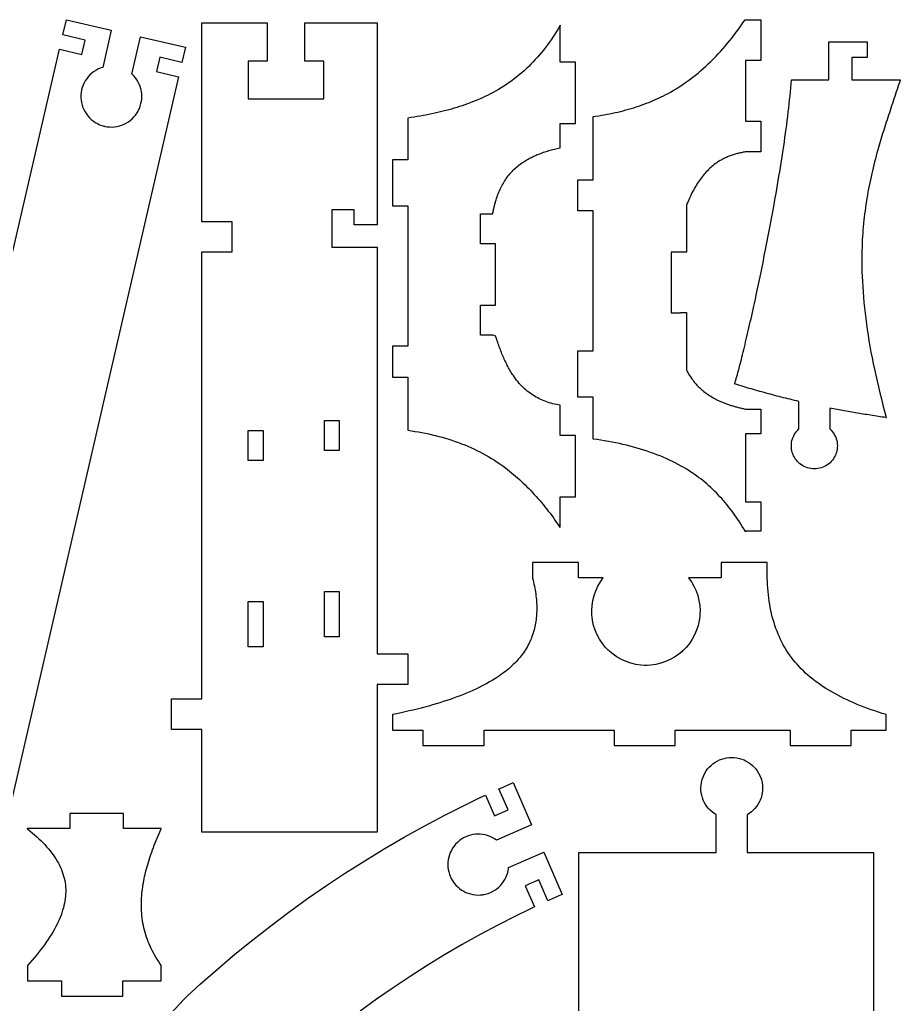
# Model space of a CAD drawing. Extents: x 0 to 176, y 0 to 248.
# Drawn here: x 60.4 to 176.2, y 118.1 to 247.7 of the extents above; entities that cross this region are included whole.
import ezdxf

# ---------------------------------------------------------------- set-up
doc = ezdxf.new("R2010")
doc.units = 0
doc.layers.get('0').update_dxf_attribs({"linetype": 'CONTINUOUS'})

msp = doc.modelspace()

# ---------------------------------------------------------------- linework, layer by layer
at = {"color": 0}
for points in [[(25.21, 68.5508), (65.6858, 243.782), (68.6089, 243.107), (69.0478, 245.007), (66.1247, 245.682), (66.5861, 247.679), (72.481, 246.318), (71.3467, 241.408), (71.2657, 241.383), (71.0265, 241.299), (70.7206, 241.164), (70.4299, 241.006), (70.1556, 240.826), (69.8982, 240.625), (69.6592, 240.406), (69.4393, 240.168), (69.2394, 239.914), (69.0608, 239.644), (68.9042, 239.361), (68.7706, 239.065), (68.661, 238.758), (68.5764, 238.44), (68.5178, 238.115), (68.4861, 237.782), (68.4797, 237.529), (68.4824, 237.444), (68.4849, 237.36), (68.5069, 237.107), (68.559, 236.776), (68.6375, 236.456), (68.7415, 236.144), (68.8697, 235.844), (69.0212, 235.557), (69.195, 235.283), (69.3899, 235.025), (69.605, 234.785), (69.839, 234.561), (70.0912, 234.356), (70.3603, 234.172), (70.6451, 234.008), (70.945, 233.869), (71.2586, 233.754), (71.5025, 233.683), (71.585, 233.664), (71.6674, 233.644), (71.9176, 233.601), (72.2501, 233.568), (72.5808, 233.563), (72.9082, 233.583), (73.2308, 233.631), (73.5471, 233.704), (73.8557, 233.803), (74.1549, 233.925), (74.4432, 234.071), (74.7192, 234.24), (74.9812, 234.432), (75.2281, 234.646), (75.4579, 234.879), (75.6694, 235.133), (75.861, 235.408), (75.9918, 235.625), (76.0311, 235.7), (76.0706, 235.775), (76.1761, 236.006), (76.2936, 236.319), (76.3836, 236.638), (76.4467, 236.96), (76.4829, 237.283), (76.4926, 237.608), (76.4763, 237.932), (76.4338, 238.251), (76.3657, 238.568), (76.2724, 238.878), (76.1539, 239.181), (76.0106, 239.474), (75.8428, 239.756), (75.6508, 240.025), (75.4349, 240.279), (75.2576, 240.461), (75.1954, 240.519), (76.3296, 245.429), (82.2244, 244.068), (81.7631, 242.069), (81.7631, 242.069), (78.84, 242.746), (78.4011, 240.846), (81.3242, 240.169), (40.8483, 64.9386)], [(133.973, 87.9808), (133.973, 138.096), (152.044, 138.096), (152.044, 143.057), (151.969, 143.099), (151.756, 143.239), (151.486, 143.443), (151.237, 143.667), (151.01, 143.907), (150.804, 144.164), (150.621, 144.435), (150.46, 144.719), (150.322, 145.017), (150.21, 145.322), (150.122, 145.638), (150.058, 145.96), (150.022, 146.286), (150.013, 146.618), (150.031, 146.951), (150.076, 147.286), (150.129, 147.536), (150.15, 147.619), (150.172, 147.701), (150.253, 147.946), (150.381, 148.258), (150.531, 148.556), (150.704, 148.837), (150.9, 149.103), (151.115, 149.35), (151.349, 149.579), (151.599, 149.789), (151.865, 149.976), (152.147, 150.143), (152.442, 150.288), (152.749, 150.407), (153.067, 150.501), (153.393, 150.571), (153.728, 150.612), (153.983, 150.628), (154.069, 150.628), (154.154, 150.628), (154.411, 150.612), (154.746, 150.571), (155.072, 150.501), (155.389, 150.407), (155.696, 150.288), (155.99, 150.143), (156.272, 149.976), (156.539, 149.789), (156.79, 149.579), (157.024, 149.35), (157.237, 149.103), (157.433, 148.837), (157.607, 148.556), (157.758, 148.258), (157.885, 147.946), (157.965, 147.701), (157.987, 147.619), (158.01, 147.536), (158.061, 147.286), (158.107, 146.951), (158.125, 146.618), (158.115, 146.286), (158.079, 145.96), (158.017, 145.638), (157.928, 145.322), (157.815, 145.017), (157.678, 144.719), (157.518, 144.435), (157.333, 144.164), (157.128, 143.907), (156.9, 143.667), (156.651, 143.443), (156.383, 143.239), (156.168, 143.099), (156.094, 143.057), (156.094, 138.096), (172.7, 138.096), (172.7, 87.9808)], [(71.1133, 106.977), (81.9608, 118.732), (82.511, 119.248), (84.1818, 120.773), (86.441, 122.768), (88.7378, 124.718), (91.0712, 126.621), (93.4407, 128.477), (95.8456, 130.285), (98.285, 132.046), (100.758, 133.758), (103.265, 135.422), (105.804, 137.035), (108.374, 138.599), (110.976, 140.112), (113.608, 141.575), (116.269, 142.987), (118.96, 144.346), (120.995, 145.333), (121.678, 145.654), (122.866, 142.949), (124.652, 143.733), (123.449, 146.469), (123.605, 146.54), (125.165, 147.236), (125.322, 147.304), (127.755, 141.765), (123.141, 139.737), (123.073, 139.789), (122.861, 139.929), (122.571, 140.094), (122.27, 140.232), (121.962, 140.344), (121.648, 140.432), (121.329, 140.492), (121.007, 140.526), (120.683, 140.533), (120.361, 140.515), (120.04, 140.472), (119.723, 140.403), (119.411, 140.307), (119.106, 140.185), (118.81, 140.038), (118.525, 139.864), (118.317, 139.717), (118.251, 139.664), (118.185, 139.611), (117.995, 139.443), (117.762, 139.203), (117.551, 138.949), (117.364, 138.679), (117.2, 138.397), (117.061, 138.104), (116.945, 137.801), (116.855, 137.491), (116.79, 137.174), (116.751, 136.852), (116.738, 136.528), (116.751, 136.202), (116.791, 135.877), (116.858, 135.553), (116.953, 135.232), (117.042, 134.994), (117.076, 134.917), (117.11, 134.84), (117.225, 134.613), (117.397, 134.326), (117.59, 134.058), (117.803, 133.808), (118.033, 133.578), (118.282, 133.368), (118.545, 133.18), (118.822, 133.013), (119.112, 132.87), (119.413, 132.75), (119.723, 132.654), (120.041, 132.584), (120.366, 132.54), (120.697, 132.522), (121.031, 132.532), (121.283, 132.558), (121.367, 132.571), (121.45, 132.584), (121.699, 132.637), (122.02, 132.73), (122.329, 132.848), (122.624, 132.99), (122.906, 133.155), (123.172, 133.341), (123.421, 133.548), (123.653, 133.774), (123.866, 134.017), (124.058, 134.277), (124.23, 134.553), (124.379, 134.843), (124.505, 135.146), (124.606, 135.461), (124.681, 135.787), (124.721, 136.038), (124.729, 136.122), (129.343, 138.148), (129.343, 138.148), (131.777, 132.609), (131.62, 132.541), (130.06, 131.845), (129.904, 131.774), (128.693, 134.531), (126.908, 133.747), (128.135, 130.954), (127.528, 130.667), (125.721, 129.784), (123.331, 128.569), (120.967, 127.308), (118.629, 126.001), (116.319, 124.649), (114.035, 123.253), (111.78, 121.813), (109.553, 120.33), (107.356, 118.803), (105.189, 117.233)]]:
    msp.add_lwpolyline(points, dxfattribs=at)
for points in [[(135.849, 234.94), (136.218, 234.993), (136.585, 235.049), (136.951, 235.107), (137.314, 235.169), (137.675, 235.235), (138.034, 235.304), (138.391, 235.378), (138.747, 235.454), (139.1, 235.535), (139.451, 235.619), (139.8, 235.708), (140.147, 235.8), (140.492, 235.896), (140.835, 235.996), (141.175, 236.099), (141.513, 236.207), (141.849, 236.318), (142.183, 236.433), (142.515, 236.554), (142.844, 236.678), (143.171, 236.806), (143.496, 236.939), (143.818, 237.075), (144.138, 237.215), (144.456, 237.361), (144.771, 237.511), (145.083, 237.665), (145.394, 237.824), (145.701, 237.986), (146.007, 238.154), (146.389, 238.372), (146.767, 238.597), (147.14, 238.831), (147.51, 239.071), (147.875, 239.319), (148.236, 239.574), (148.594, 239.836), (148.947, 240.106), (149.297, 240.382), (149.644, 240.665), (149.986, 240.956), (150.325, 241.251), (150.66, 241.556), (150.99, 241.865), (151.318, 242.182), (151.643, 242.506), (151.964, 242.835), (152.281, 243.171), (152.594, 243.514), (152.906, 243.862), (153.212, 244.217), (153.515, 244.576), (153.817, 244.943), (154.114, 245.315), (154.408, 245.694), (154.699, 246.078), (154.986, 246.468), (155.271, 246.862), (155.553, 247.264), (155.832, 247.669), (155.832, 247.669), (155.833, 247.671), (155.833, 247.671), (155.833, 247.671), (155.833, 247.671), (155.833, 247.672), (155.833, 247.672), (155.835, 247.672), (155.835, 247.672), (155.835, 247.674), (155.835, 247.674), (155.835, 247.674), (155.835, 247.675), (155.836, 247.675), (155.836, 247.675), (155.836, 247.675), (155.836, 247.676), (155.836, 247.676), (155.837, 247.676), (155.837, 247.676), (155.837, 247.678), (155.837, 247.678), (155.837, 247.678), (155.837, 247.678), (155.839, 247.679), (155.839, 247.679), (155.839, 247.679), (155.839, 247.679), (155.839, 247.681), (155.84, 247.681), (157.878, 247.681), (157.878, 242.301), (155.878, 242.301), (155.878, 234.331), (157.878, 234.331), (157.878, 230.301), (155.878, 230.301), (155.878, 230.285), (155.869, 230.283), (155.868, 230.283), (155.867, 230.283), (155.867, 230.283), (155.857, 230.282), (155.718, 230.26), (155.581, 230.236), (155.443, 230.211), (155.307, 230.183), (155.172, 230.156), (155.038, 230.125), (154.904, 230.093), (154.771, 230.058), (154.64, 230.024), (154.51, 229.986), (154.379, 229.947), (154.25, 229.907), (154.122, 229.864), (153.996, 229.819), (153.869, 229.774), (153.744, 229.726), (153.621, 229.676), (153.497, 229.625), (153.375, 229.571), (153.254, 229.517), (153.133, 229.458), (153.015, 229.4), (152.897, 229.339), (152.779, 229.276), (152.664, 229.211), (152.549, 229.144), (152.433, 229.076), (152.321, 229.006), (152.208, 228.933), (152.097, 228.86), (151.935, 228.746), (151.775, 228.626), (151.617, 228.504), (151.462, 228.375), (151.31, 228.243), (151.16, 228.106), (151.011, 227.964), (150.865, 227.817), (150.722, 227.665), (150.582, 227.51), (150.443, 227.35), (150.307, 227.186), (150.174, 227.018), (150.042, 226.844), (149.913, 226.667), (149.785, 226.486), (149.66, 226.3), (149.538, 226.11), (149.417, 225.917), (149.297, 225.718), (149.182, 225.517), (149.067, 225.31), (148.954, 225.1), (148.844, 224.886), (148.736, 224.668), (148.631, 224.447), (148.526, 224.222), (148.424, 223.993), (148.324, 223.76), (148.225, 223.524), (148.128, 223.283), (148.128, 217.103), (146.128, 217.103), (146.128, 209.132), (147.328, 209.132), (147.328, 209.153), (148.128, 209.147), (148.128, 201.587), (148.135, 201.574), (148.149, 201.546), (148.157, 201.531), (148.178, 201.489), (148.192, 201.461), (148.214, 201.419), (148.221, 201.407), (148.236, 201.379), (148.243, 201.365), (148.251, 201.351), (148.258, 201.337), (148.274, 201.31), (148.288, 201.283), (148.296, 201.269), (148.311, 201.242), (148.318, 201.228), (148.333, 201.201), (148.34, 201.188), (148.349, 201.174), (148.439, 201.018), (148.532, 200.865), (148.628, 200.715), (148.728, 200.568), (148.829, 200.422), (148.935, 200.279), (149.042, 200.139), (149.153, 200.001), (149.267, 199.867), (149.383, 199.733), (149.503, 199.604), (149.625, 199.476), (149.75, 199.351), (149.878, 199.229), (150.008, 199.108), (150.142, 198.992), (150.278, 198.876), (150.418, 198.764), (150.56, 198.653), (150.704, 198.546), (150.853, 198.44), (151.003, 198.337), (151.156, 198.237), (151.313, 198.139), (151.471, 198.043), (151.632, 197.95), (151.797, 197.86), (151.964, 197.771), (152.133, 197.685), (152.307, 197.601), (152.413, 197.553), (152.518, 197.504), (152.626, 197.456), (152.735, 197.408), (152.843, 197.362), (152.954, 197.317), (153.065, 197.272), (153.176, 197.229), (153.289, 197.186), (153.403, 197.143), (153.518, 197.101), (153.633, 197.061), (153.749, 197.021), (153.867, 196.982), (153.985, 196.943), (154.103, 196.906), (154.224, 196.868), (154.343, 196.832), (154.465, 196.797), (154.587, 196.763), (154.711, 196.728), (154.835, 196.694), (154.96, 196.663), (155.085, 196.631), (155.211, 196.599), (155.339, 196.568), (155.467, 196.539), (155.596, 196.51), (155.725, 196.482), (155.856, 196.454), (157.878, 196.454), (157.878, 193.192), (155.878, 193.192), (155.878, 184.242), (157.878, 184.242), (157.878, 180.404), (155.878, 180.404), (155.878, 180.315), (155.876, 180.318), (155.875, 180.321), (155.874, 180.324), (155.872, 180.326), (155.868, 180.332), (155.867, 180.335), (155.865, 180.337), (155.864, 180.34), (155.862, 180.343), (155.861, 180.346), (155.86, 180.349), (155.858, 180.351), (155.856, 180.353), (155.854, 180.356), (155.853, 180.358), (155.851, 180.361), (155.85, 180.364), (155.849, 180.367), (155.846, 180.372), (155.843, 180.375), (155.842, 180.378), (155.84, 180.381), (155.839, 180.383), (155.837, 180.386), (155.836, 180.389), (155.835, 180.392), (155.833, 180.394), (155.831, 180.396), (155.65, 180.706), (155.465, 181.011), (155.278, 181.314), (155.087, 181.612), (154.893, 181.908), (154.696, 182.201), (154.494, 182.489), (154.29, 182.775), (154.082, 183.056), (153.871, 183.333), (153.656, 183.607), (153.438, 183.878), (153.215, 184.144), (152.99, 184.407), (152.761, 184.667), (152.528, 184.922), (152.292, 185.172), (152.05, 185.421), (151.807, 185.664), (151.558, 185.903), (151.307, 186.139), (151.05, 186.369), (150.79, 186.597), (150.528, 186.819), (150.26, 187.039), (149.987, 187.254), (149.712, 187.464), (149.432, 187.671), (149.149, 187.872), (148.86, 188.069), (148.507, 188.301), (148.147, 188.528), (147.782, 188.747), (147.411, 188.96), (147.033, 189.167), (146.65, 189.367), (146.261, 189.561), (145.867, 189.75), (145.467, 189.933), (145.06, 190.11), (144.649, 190.281), (144.231, 190.446), (143.808, 190.606), (143.379, 190.758), (142.946, 190.907), (142.507, 191.05), (142.064, 191.188), (141.614, 191.319), (141.16, 191.447), (140.701, 191.568), (140.237, 191.685), (139.768, 191.796), (139.294, 191.903), (138.816, 192.004), (138.333, 192.101), (137.845, 192.193), (137.353, 192.281), (136.856, 192.362), (136.355, 192.442), (135.849, 192.514), (135.849, 192.515), (135.848, 192.515), (135.846, 192.515), (135.845, 192.515), (135.844, 192.515), (135.843, 192.515), (135.842, 192.515), (135.839, 192.515), (135.839, 192.517), (135.838, 192.517), (135.837, 192.517), (135.836, 192.517), (135.834, 192.517), (135.833, 192.517), (135.832, 192.517), (135.83, 192.517), (135.829, 192.517), (135.829, 192.518), (135.828, 192.518), (135.828, 198.032), (133.828, 198.032), (133.828, 204.103), (135.828, 204.103), (135.828, 222.543), (133.828, 222.543), (133.828, 226.612), (135.828, 226.612), (135.828, 234.938), (135.849, 234.94)], [(104.414, 222.683), (101.464, 222.683), (101.464, 217.733), (107.464, 217.733), (107.464, 164.264), (111.464, 164.264), (111.464, 160.214), (107.464, 160.214), (107.464, 140.81), (84.3944, 140.81), (84.3944, 154.283), (80.3944, 154.283), (80.3944, 158.333), (84.3944, 158.333), (84.3944, 217.126), (88.3944, 217.126), (88.3944, 221.076), (84.3944, 221.076), (84.3944, 247.275), (92.9671, 247.275), (92.9671, 242.225), (90.4671, 242.225), (90.4671, 237.275), (100.417, 237.275), (100.417, 242.225), (97.9169, 242.225), (97.9169, 247.275), (107.464, 247.275), (107.464, 220.683), (104.414, 220.683), (104.414, 222.683)], [(131.514, 180.865), (131.514, 184.922), (133.514, 184.922), (133.514, 192.972), (131.514, 192.972), (131.514, 196.968), (131.512, 196.968), (131.511, 196.969), (131.496, 196.971), (131.495, 196.971), (131.492, 196.972), (131.248, 197.011), (131.008, 197.057), (130.771, 197.107), (130.536, 197.163), (130.304, 197.224), (130.075, 197.29), (129.849, 197.362), (129.626, 197.44), (129.405, 197.522), (129.188, 197.611), (128.974, 197.706), (128.763, 197.806), (128.554, 197.911), (128.349, 198.024), (128.147, 198.14), (127.948, 198.264), (127.752, 198.393), (127.56, 198.528), (127.37, 198.669), (127.184, 198.817), (127.001, 198.971), (126.821, 199.131), (126.645, 199.297), (126.471, 199.469), (126.302, 199.647), (126.135, 199.833), (125.972, 200.025), (125.812, 200.222), (125.656, 200.428), (125.503, 200.639), (125.353, 200.856), (125.26, 200.997), (125.168, 201.14), (125.078, 201.286), (124.988, 201.433), (124.9, 201.583), (124.813, 201.736), (124.727, 201.89), (124.642, 202.047), (124.558, 202.207), (124.476, 202.368), (124.395, 202.532), (124.314, 202.697), (124.235, 202.865), (124.157, 203.035), (124.08, 203.207), (124.004, 203.381), (123.93, 203.557), (123.856, 203.735), (123.783, 203.915), (123.712, 204.097), (123.641, 204.282), (123.572, 204.468), (123.503, 204.656), (123.436, 204.846), (123.369, 205.038), (123.304, 205.232), (123.239, 205.426), (123.176, 205.625), (123.113, 205.824), (123.052, 206.025), (123.048, 206.038), (123.012, 206.049), (122.658, 206.161), (122.623, 206.172), (121.014, 206.172), (121.014, 210.122), (123.014, 210.122), (123.014, 218.172), (121.014, 218.172), (121.014, 222.122), (122.64, 222.122), (122.64, 222.122), (122.64, 222.125), (122.64, 222.125), (122.64, 222.126), (122.64, 222.126), (122.641, 222.128), (122.641, 222.129), (122.641, 222.129), (122.641, 222.131), (122.641, 222.132), (122.641, 222.132), (122.642, 222.133), (122.642, 222.135), (122.642, 222.136), (122.642, 222.138), (122.642, 222.138), (122.642, 222.139), (122.643, 222.139), (122.643, 222.14), (122.643, 222.14), (122.643, 222.142), (122.643, 222.142), (122.643, 222.143), (122.653, 222.199), (122.663, 222.254), (122.673, 222.31), (122.683, 222.365), (122.694, 222.421), (122.705, 222.475), (122.715, 222.531), (122.726, 222.585), (122.738, 222.64), (122.749, 222.694), (122.761, 222.749), (122.772, 222.803), (122.784, 222.857), (122.796, 222.911), (122.808, 222.964), (122.821, 223.018), (122.833, 223.071), (122.846, 223.125), (122.859, 223.178), (122.872, 223.231), (122.885, 223.283), (122.899, 223.336), (122.912, 223.389), (122.926, 223.44), (122.94, 223.493), (122.954, 223.544), (122.969, 223.597), (122.983, 223.649), (122.998, 223.7), (123.013, 223.751), (123.076, 223.964), (123.143, 224.172), (123.213, 224.379), (123.286, 224.582), (123.363, 224.782), (123.443, 224.981), (123.526, 225.175), (123.612, 225.367), (123.702, 225.556), (123.795, 225.742), (123.892, 225.924), (123.992, 226.103), (124.096, 226.281), (124.203, 226.454), (124.313, 226.624), (124.427, 226.792), (124.545, 226.956), (124.667, 227.117), (124.792, 227.274), (124.92, 227.429), (125.053, 227.581), (125.189, 227.728), (125.329, 227.872), (125.473, 228.014), (125.62, 228.153), (125.772, 228.287), (125.927, 228.418), (126.086, 228.546), (126.249, 228.671), (126.416, 228.792), (126.587, 228.91), (126.722, 228.999), (126.858, 229.085), (126.997, 229.171), (127.138, 229.254), (127.282, 229.336), (127.427, 229.415), (127.574, 229.493), (127.723, 229.569), (127.875, 229.643), (128.028, 229.717), (128.184, 229.787), (128.341, 229.857), (128.5, 229.924), (128.662, 229.989), (128.825, 230.054), (128.99, 230.117), (129.157, 230.176), (129.326, 230.236), (129.497, 230.293), (129.669, 230.349), (129.844, 230.404), (130.02, 230.457), (130.198, 230.507), (130.378, 230.557), (130.56, 230.606), (130.743, 230.651), (130.928, 230.696), (131.115, 230.74), (131.303, 230.782), (131.494, 230.822), (131.514, 230.826), (131.514, 234.035), (133.514, 234.035), (133.514, 242.085), (131.514, 242.085), (131.514, 246.94), (131.512, 246.938), (131.51, 246.935), (131.509, 246.932), (131.507, 246.929), (131.506, 246.926), (131.504, 246.924), (131.501, 246.919), (131.5, 246.917), (131.498, 246.914), (131.497, 246.911), (131.495, 246.908), (131.493, 246.906), (131.492, 246.903), (131.49, 246.9), (131.489, 246.897), (131.487, 246.894), (131.486, 246.892), (131.484, 246.889), (131.483, 246.886), (131.481, 246.883), (131.478, 246.878), (131.476, 246.876), (131.473, 246.871), (131.472, 246.868), (131.47, 246.865), (131.468, 246.862), (131.467, 246.86), (131.248, 246.487), (131.025, 246.121), (130.796, 245.758), (130.563, 245.4), (130.325, 245.049), (130.082, 244.701), (129.834, 244.36), (129.581, 244.024), (129.323, 243.692), (129.06, 243.367), (128.792, 243.046), (128.518, 242.732), (128.239, 242.422), (127.955, 242.118), (127.665, 241.821), (127.37, 241.528), (127.069, 241.242), (126.763, 240.961), (126.451, 240.686), (126.133, 240.417), (125.809, 240.154), (125.48, 239.897), (125.145, 239.647), (124.804, 239.401), (124.457, 239.164), (124.104, 238.932), (123.745, 238.706), (123.379, 238.486), (123.008, 238.274), (122.63, 238.067), (122.247, 237.867), (121.937, 237.713), (121.623, 237.561), (121.306, 237.414), (120.985, 237.269), (120.661, 237.131), (120.333, 236.994), (120.001, 236.861), (119.666, 236.732), (119.328, 236.607), (118.986, 236.486), (118.641, 236.367), (118.292, 236.253), (117.94, 236.142), (117.585, 236.033), (117.227, 235.929), (116.865, 235.828), (116.501, 235.729), (116.133, 235.635), (115.762, 235.543), (115.388, 235.456), (115.01, 235.369), (114.63, 235.287), (114.247, 235.21), (113.861, 235.133), (113.472, 235.061), (113.08, 234.99), (112.686, 234.924), (112.288, 234.86), (111.888, 234.799), (111.485, 234.742), (111.484, 234.74), (111.483, 234.74), (111.481, 234.74), (111.48, 234.74), (111.479, 234.74), (111.477, 234.74), (111.476, 234.74), (111.476, 234.74), (111.475, 234.74), (111.474, 234.739), (111.473, 234.739), (111.471, 234.739), (111.47, 234.739), (111.467, 234.739), (111.466, 234.739), (111.466, 234.739), (111.465, 234.737), (111.464, 234.737), (111.464, 234.737), (111.464, 229.224), (109.464, 229.224), (109.464, 223.174), (111.464, 223.174), (111.464, 204.711), (109.464, 204.711), (109.464, 200.661), (111.464, 200.661), (111.464, 193.665), (111.464, 193.664), (111.466, 193.664), (111.467, 193.664), (111.467, 193.664), (111.468, 193.664), (111.469, 193.664), (111.471, 193.664), (111.472, 193.664), (111.473, 193.664), (111.474, 193.664), (111.474, 193.663), (111.475, 193.663), (111.476, 193.663), (111.477, 193.663), (111.478, 193.663), (111.479, 193.663), (111.48, 193.663), (111.481, 193.663), (111.482, 193.663), (111.482, 193.663), (111.483, 193.663), (111.484, 193.663), (111.485, 193.661), (111.486, 193.661), (111.951, 193.596), (112.413, 193.524), (112.872, 193.447), (113.328, 193.364), (113.781, 193.275), (114.23, 193.181), (114.676, 193.079), (115.119, 192.974), (115.559, 192.861), (115.995, 192.742), (116.428, 192.617), (116.857, 192.486), (117.283, 192.349), (117.706, 192.204), (118.125, 192.054), (118.54, 191.897), (118.951, 191.733), (119.359, 191.564), (119.764, 191.386), (120.164, 191.203), (120.561, 191.013), (120.954, 190.814), (121.343, 190.61), (121.728, 190.397), (122.109, 190.179), (122.486, 189.953), (122.859, 189.718), (123.228, 189.478), (123.593, 189.229), (123.954, 188.972), (124.311, 188.71), (124.579, 188.504), (124.845, 188.296), (125.109, 188.082), (125.371, 187.865), (125.63, 187.644), (125.887, 187.419), (126.142, 187.19), (126.396, 186.958), (126.647, 186.722), (126.896, 186.482), (127.142, 186.237), (127.387, 185.99), (127.63, 185.739), (127.871, 185.483), (128.11, 185.225), (128.347, 184.962), (128.582, 184.696), (128.815, 184.426), (129.046, 184.154), (129.275, 183.878), (129.502, 183.599), (129.728, 183.315), (129.952, 183.029), (130.173, 182.739), (130.393, 182.446), (130.612, 182.15), (130.828, 181.85), (131.043, 181.547), (131.256, 181.242), (131.468, 180.933), (131.514, 180.865)], [(174.367, 195.333), (174.112, 195.369), (173.86, 195.407), (173.606, 195.444), (173.354, 195.482), (173.101, 195.521), (172.85, 195.56), (172.599, 195.597), (172.349, 195.638), (172.099, 195.676), (171.849, 195.717), (171.6, 195.757), (171.351, 195.797), (171.103, 195.839), (170.856, 195.881), (170.608, 195.922), (170.362, 195.964), (170.117, 196.006), (169.871, 196.049), (169.625, 196.092), (169.381, 196.136), (169.138, 196.179), (168.893, 196.224), (168.65, 196.268), (168.408, 196.314), (168.167, 196.358), (167.925, 196.404), (167.683, 196.45), (167.443, 196.497), (167.203, 196.543), (166.964, 196.59), (166.964, 193.856), (167.007, 193.817), (167.131, 193.693), (167.283, 193.519), (167.421, 193.337), (167.544, 193.146), (167.651, 192.947), (167.743, 192.742), (167.819, 192.531), (167.881, 192.314), (167.925, 192.094), (167.953, 191.871), (167.964, 191.646), (167.958, 191.419), (167.935, 191.193), (167.896, 190.968), (167.837, 190.744), (167.783, 190.578), (167.763, 190.524), (167.742, 190.469), (167.671, 190.31), (167.564, 190.106), (167.443, 189.911), (167.308, 189.728), (167.161, 189.556), (167.001, 189.396), (166.832, 189.249), (166.651, 189.115), (166.462, 188.996), (166.264, 188.889), (166.058, 188.799), (165.844, 188.722), (165.626, 188.663), (165.401, 188.619), (165.172, 188.593), (164.997, 188.583), (164.939, 188.583), (164.881, 188.583), (164.706, 188.593), (164.476, 188.619), (164.251, 188.663), (164.032, 188.722), (163.819, 188.799), (163.614, 188.889), (163.415, 188.996), (163.225, 189.115), (163.046, 189.249), (162.875, 189.396), (162.717, 189.556), (162.569, 189.728), (162.435, 189.911), (162.314, 190.106), (162.207, 190.31), (162.136, 190.469), (162.115, 190.524), (162.094, 190.578), (162.04, 190.744), (161.982, 190.968), (161.942, 191.193), (161.919, 191.419), (161.914, 191.646), (161.925, 191.871), (161.953, 192.094), (161.997, 192.314), (162.057, 192.531), (162.133, 192.742), (162.226, 192.947), (162.333, 193.146), (162.456, 193.337), (162.594, 193.519), (162.747, 193.693), (162.871, 193.817), (162.914, 193.856), (162.914, 197.46), (162.621, 197.529), (162.329, 197.597), (162.038, 197.667), (161.747, 197.737), (161.458, 197.808), (161.169, 197.879), (160.882, 197.951), (160.594, 198.024), (160.308, 198.096), (160.022, 198.169), (159.737, 198.244), (159.454, 198.318), (159.171, 198.394), (158.889, 198.469), (158.607, 198.546), (158.326, 198.624), (158.047, 198.701), (157.768, 198.779), (157.489, 198.857), (157.211, 198.938), (156.935, 199.017), (156.658, 199.097), (156.383, 199.178), (156.11, 199.26), (155.836, 199.342), (155.563, 199.425), (155.292, 199.507), (155.019, 199.592), (154.749, 199.676), (154.479, 199.761), (154.479, 199.761), (154.478, 199.761), (154.478, 199.761), (154.476, 199.761), (154.476, 199.763), (154.475, 199.763), (154.474, 199.763), (154.474, 199.763), (154.472, 199.763), (154.472, 199.763), (154.471, 199.764), (154.471, 199.764), (154.469, 199.764), (154.468, 199.764), (154.468, 199.764), (154.467, 199.765), (154.467, 199.765), (154.465, 199.765), (154.465, 199.765), (154.464, 199.765), (154.464, 199.765), (154.462, 199.767), (154.461, 199.767), (154.461, 199.767), (154.46, 199.767), (154.46, 199.767), (154.458, 199.767), (154.458, 199.768), (154.457, 199.768), (154.456, 199.768), (154.457, 199.769), (154.457, 199.769), (154.457, 199.771), (154.457, 199.771), (154.457, 199.772), (154.457, 199.772), (154.458, 199.774), (154.458, 199.775), (154.458, 199.775), (154.458, 199.776), (154.458, 199.776), (154.458, 199.778), (154.46, 199.778), (154.46, 199.779), (154.46, 199.779), (154.46, 199.782), (154.46, 199.782), (154.461, 199.783), (154.461, 199.783), (154.461, 199.785), (154.461, 199.785), (154.461, 199.786), (154.461, 199.788), (154.462, 199.788), (154.462, 199.789), (154.462, 199.789), (154.462, 199.79), (154.462, 199.79), (154.462, 199.792), (154.464, 199.793), (154.531, 200.021), (154.599, 200.256), (154.668, 200.496), (154.739, 200.744), (154.81, 201), (154.882, 201.263), (154.954, 201.531), (155.029, 201.807), (155.104, 202.089), (155.179, 202.379), (155.257, 202.675), (155.335, 202.978), (155.413, 203.288), (155.492, 203.603), (155.572, 203.926), (155.654, 204.256), (155.736, 204.592), (155.819, 204.935), (155.903, 205.285), (155.989, 205.642), (156.074, 206.004), (156.161, 206.374), (156.249, 206.75), (156.336, 207.132), (156.425, 207.522), (156.515, 207.918), (156.607, 208.319), (156.699, 208.729), (156.79, 209.144), (156.883, 209.567), (156.978, 209.994), (157.058, 210.362), (157.139, 210.735), (157.221, 211.112), (157.303, 211.493), (157.385, 211.879), (157.468, 212.269), (157.551, 212.664), (157.635, 213.061), (157.718, 213.464), (157.803, 213.869), (157.888, 214.279), (157.972, 214.693), (158.057, 215.11), (158.143, 215.531), (158.228, 215.954), (158.314, 216.381), (158.4, 216.811), (158.485, 217.244), (158.571, 217.681), (158.657, 218.119), (158.743, 218.561), (158.828, 219.007), (158.914, 219.454), (159, 219.904), (159.085, 220.356), (159.171, 220.811), (159.256, 221.268), (159.34, 221.726), (159.425, 222.188), (159.51, 222.651), (159.594, 223.115), (159.694, 223.678), (159.796, 224.242), (159.894, 224.808), (159.993, 225.375), (160.09, 225.943), (160.188, 226.511), (160.283, 227.081), (160.376, 227.651), (160.469, 228.221), (160.561, 228.79), (160.651, 229.36), (160.739, 229.928), (160.825, 230.496), (160.91, 231.061), (160.992, 231.626), (161.072, 232.189), (161.151, 232.75), (161.226, 233.31), (161.3, 233.867), (161.372, 234.419), (161.44, 234.971), (161.506, 235.518), (161.569, 236.063), (161.629, 236.603), (161.688, 237.139), (161.742, 237.672), (161.792, 238.2), (161.84, 238.722), (161.885, 239.24), (161.925, 239.754), (161.925, 239.756), (161.925, 239.757), (161.926, 239.758), (161.926, 239.758), (161.926, 239.76), (161.926, 239.761), (161.926, 239.764), (161.926, 239.764), (161.926, 239.767), (161.926, 239.768), (161.926, 239.768), (161.926, 239.769), (161.926, 239.772), (161.926, 239.772), (161.928, 239.775), (161.928, 239.776), (161.928, 239.776), (166.837, 239.776), (166.837, 244.776), (171.888, 244.776), (171.888, 242.726), (169.888, 242.726), (169.888, 239.776), (176.24, 239.776), (176.24, 239.775), (176.239, 239.775), (176.239, 239.774), (176.239, 239.772), (176.239, 239.771), (176.237, 239.769), (176.237, 239.769), (176.237, 239.768), (176.237, 239.767), (176.236, 239.765), (176.236, 239.764), (176.236, 239.763), (176.235, 239.761), (176.235, 239.76), (176.235, 239.76), (176.235, 239.758), (176.233, 239.757), (176.233, 239.754), (176.233, 239.754), (176.232, 239.753), (176.232, 239.751), (176.232, 239.75), (176.232, 239.75), (176.231, 239.749), (176.231, 239.747), (176.231, 239.746), (176.231, 239.744), (176.229, 239.744), (176.128, 239.432), (176.025, 239.121), (175.924, 238.81), (175.821, 238.5), (175.718, 238.192), (175.615, 237.882), (175.514, 237.575), (175.411, 237.267), (175.308, 236.96), (175.207, 236.654), (175.104, 236.347), (175.003, 236.042), (174.901, 235.736), (174.801, 235.432), (174.7, 235.126), (174.6, 234.822), (174.501, 234.517), (174.403, 234.213), (174.304, 233.908), (174.207, 233.604), (174.11, 233.299), (174.014, 232.994), (173.919, 232.689), (173.825, 232.385), (173.731, 232.079), (173.639, 231.774), (173.547, 231.467), (173.457, 231.161), (173.368, 230.854), (173.281, 230.546), (173.172, 230.16), (173.065, 229.772), (172.962, 229.385), (172.86, 228.994), (172.761, 228.604), (172.664, 228.211), (172.571, 227.818), (172.479, 227.424), (172.389, 227.026), (172.303, 226.629), (172.219, 226.229), (172.139, 225.828), (172.061, 225.425), (171.986, 225.021), (171.914, 224.614), (171.844, 224.206), (171.779, 223.796), (171.715, 223.383), (171.657, 222.969), (171.6, 222.553), (171.547, 222.135), (171.497, 221.714), (171.45, 221.292), (171.408, 220.867), (171.368, 220.439), (171.332, 220.01), (171.3, 219.578), (171.272, 219.143), (171.247, 218.706), (171.226, 218.265), (171.21, 217.824), (171.192, 217.183), (171.182, 216.538), (171.181, 215.888), (171.188, 215.231), (171.201, 214.568), (171.224, 213.901), (171.254, 213.228), (171.293, 212.549), (171.339, 211.864), (171.394, 211.174), (171.457, 210.478), (171.528, 209.776), (171.606, 209.069), (171.693, 208.356), (171.788, 207.638), (171.89, 206.914), (172.001, 206.183), (172.119, 205.449), (172.246, 204.707), (172.381, 203.96), (172.524, 203.207), (172.675, 202.449), (172.833, 201.685), (173.001, 200.915), (173.176, 200.139), (173.358, 199.358), (173.55, 198.571), (173.749, 197.778), (173.956, 196.979), (174.171, 196.175), (174.394, 195.365), (174.394, 195.364), (174.394, 195.362), (174.396, 195.361), (174.396, 195.36), (174.396, 195.358), (174.396, 195.357), (174.397, 195.357), (174.397, 195.356), (174.397, 195.353), (174.399, 195.351), (174.399, 195.349), (174.399, 195.347), (174.4, 195.346), (174.4, 195.344), (174.401, 195.342), (174.401, 195.34), (174.401, 195.337), (174.403, 195.336), (174.403, 195.335), (174.403, 195.333), (174.404, 195.332), (174.404, 195.331), (174.404, 195.329), (174.404, 195.328), (174.367, 195.333)], [(100.499, 194.971), (102.449, 194.971), (102.449, 191.021), (100.499, 191.021), (100.499, 194.971)], [(90.499, 193.642), (92.449, 193.642), (92.449, 189.672), (90.499, 189.672), (90.499, 193.642)], [(158.747, 174.236), (158.747, 176.261), (152.697, 176.261), (152.697, 174.261), (148.383, 174.261), (148.486, 174.129), (148.772, 173.717), (149.106, 173.142), (149.382, 172.542), (149.603, 171.918), (149.764, 171.279), (149.865, 170.625), (149.907, 169.961), (149.897, 169.46), (149.885, 169.293), (149.871, 169.126), (149.8, 168.631), (149.656, 167.982), (149.451, 167.353), (149.192, 166.746), (148.875, 166.165), (148.507, 165.617), (148.086, 165.101), (147.74, 164.739), (147.617, 164.625), (147.494, 164.513), (147.106, 164.196), (146.558, 163.818), (145.982, 163.493), (145.379, 163.225), (144.753, 163.013), (144.11, 162.86), (143.451, 162.767), (142.951, 162.735), (142.785, 162.735), (142.617, 162.735), (142.117, 162.767), (141.458, 162.86), (140.815, 163.013), (140.189, 163.225), (139.586, 163.493), (139.01, 163.818), (138.463, 164.196), (138.074, 164.513), (137.951, 164.625), (137.828, 164.739), (137.482, 165.101), (137.062, 165.617), (136.693, 166.165), (136.377, 166.746), (136.117, 167.353), (135.913, 167.982), (135.768, 168.631), (135.697, 169.126), (135.683, 169.293), (135.67, 169.46), (135.662, 169.961), (135.702, 170.625), (135.804, 171.279), (135.966, 171.918), (136.186, 172.542), (136.463, 173.142), (136.796, 173.717), (137.081, 174.129), (137.185, 174.261), (133.923, 174.261), (133.923, 176.261), (127.873, 176.261), (127.873, 174.233), (127.874, 174.229), (127.941, 173.962), (128.004, 173.696), (128.062, 173.432), (128.117, 173.169), (128.167, 172.908), (128.212, 172.649), (128.254, 172.392), (128.291, 172.136), (128.323, 171.882), (128.351, 171.631), (128.375, 171.381), (128.395, 171.132), (128.409, 170.885), (128.42, 170.64), (128.426, 170.397), (128.427, 170.156), (128.424, 169.917), (128.416, 169.679), (128.404, 169.443), (128.387, 169.21), (128.365, 168.978), (128.339, 168.747), (128.308, 168.519), (128.273, 168.293), (128.232, 168.068), (128.187, 167.846), (128.137, 167.625), (128.083, 167.407), (128.023, 167.19), (127.959, 166.975), (127.884, 166.746), (127.803, 166.518), (127.717, 166.293), (127.624, 166.071), (127.526, 165.851), (127.421, 165.633), (127.311, 165.418), (127.194, 165.206), (127.072, 164.996), (126.944, 164.788), (126.81, 164.582), (126.67, 164.378), (126.524, 164.178), (126.372, 163.979), (126.215, 163.782), (126.051, 163.589), (125.882, 163.397), (125.707, 163.207), (125.526, 163.021), (125.339, 162.836), (125.146, 162.653), (124.948, 162.474), (124.744, 162.296), (124.534, 162.119), (124.318, 161.947), (124.097, 161.776), (123.87, 161.607), (123.637, 161.44), (123.398, 161.276), (123.154, 161.115), (122.904, 160.956), (122.573, 160.753), (122.233, 160.553), (121.884, 160.357), (121.527, 160.165), (121.162, 159.976), (120.788, 159.79), (120.406, 159.608), (120.015, 159.429), (119.616, 159.253), (119.209, 159.081), (118.794, 158.911), (118.372, 158.744), (117.941, 158.582), (117.502, 158.422), (117.056, 158.265), (116.602, 158.111), (116.141, 157.96), (115.672, 157.813), (115.195, 157.668), (114.712, 157.525), (114.221, 157.386), (113.723, 157.25), (113.218, 157.117), (112.706, 156.986), (112.187, 156.858), (111.661, 156.733), (111.128, 156.611), (110.589, 156.492), (110.043, 156.375), (109.491, 156.261), (109.49, 156.26), (109.489, 156.26), (109.488, 156.26), (109.488, 156.26), (109.487, 156.26), (109.487, 156.26), (109.486, 156.26), (109.485, 156.26), (109.484, 156.26), (109.484, 156.26), (109.483, 156.258), (109.483, 156.258), (109.482, 156.258), (109.481, 156.258), (109.48, 156.258), (109.48, 156.258), (109.479, 156.258), (109.478, 156.258), (109.478, 156.258), (109.477, 156.258), (109.477, 156.257), (109.476, 156.257), (109.475, 156.257), (109.474, 156.257), (109.474, 156.257), (109.473, 156.257), (109.473, 156.257), (109.472, 156.257), (109.471, 156.257), (109.471, 156.257), (109.47, 156.256), (109.47, 154.211), (113.47, 154.211), (113.47, 152.211), (121.52, 152.211), (121.52, 154.211), (138.602, 154.211), (138.602, 152.211), (146.653, 152.211), (146.653, 154.211), (161.742, 154.211), (161.742, 152.211), (169.792, 152.211), (169.792, 154.211), (174.396, 154.211), (174.396, 156.254), (174.396, 156.254), (174.394, 156.256), (174.393, 156.256), (174.393, 156.256), (174.392, 156.256), (174.392, 156.256), (174.39, 156.256), (174.389, 156.257), (174.389, 156.257), (174.388, 156.257), (174.386, 156.257), (174.385, 156.258), (174.385, 156.258), (174.383, 156.258), (174.382, 156.258), (174.381, 156.258), (174.381, 156.26), (174.379, 156.26), (174.378, 156.26), (173.876, 156.414), (173.383, 156.571), (172.896, 156.733), (172.415, 156.899), (171.942, 157.069), (171.476, 157.243), (171.017, 157.422), (170.565, 157.606), (170.121, 157.793), (169.683, 157.985), (169.254, 158.182), (168.832, 158.383), (168.418, 158.59), (168.013, 158.8), (167.614, 159.017), (167.224, 159.237), (166.842, 159.462), (166.468, 159.693), (166.103, 159.929), (165.746, 160.169), (165.397, 160.415), (165.057, 160.667), (164.725, 160.924), (164.403, 161.185), (164.089, 161.451), (163.785, 161.725), (163.489, 162.003), (163.203, 162.286), (162.926, 162.576), (162.658, 162.871), (162.4, 163.172), (162.151, 163.478), (161.913, 163.79), (161.683, 164.11), (161.462, 164.433), (161.251, 164.763), (161.05, 165.097), (160.857, 165.439), (160.674, 165.785), (160.499, 166.136), (160.333, 166.493), (160.175, 166.856), (160.026, 167.224), (159.888, 167.596), (159.756, 167.975), (159.632, 168.358), (159.518, 168.746), (159.411, 169.14), (159.313, 169.538), (159.222, 169.942), (159.14, 170.35), (159.067, 170.763), (159, 171.181), (158.942, 171.603), (158.89, 172.031), (158.847, 172.462), (158.811, 172.9), (158.782, 173.34), (158.761, 173.786)], [(100.499, 172.458), (102.449, 172.458), (102.449, 166.508), (100.499, 166.508), (100.499, 172.458)], [(90.499, 171.132), (92.449, 171.132), (92.449, 165.161), (90.499, 165.161), (90.499, 171.132)], [(79.0501, 141.264), (74.0792, 141.264), (74.0792, 143.264), (67.0292, 143.264), (67.0292, 141.264), (61.4078, 141.264), (61.4097, 141.263), (61.4117, 141.261), (61.4135, 141.26), (61.4154, 141.258), (61.4172, 141.257), (61.4192, 141.256), (61.4211, 141.254), (61.4229, 141.253), (61.4249, 141.25), (61.4267, 141.249), (61.4306, 141.246), (61.4324, 141.244), (61.4343, 141.243), (61.4361, 141.242), (61.4381, 141.24), (61.44, 141.239), (61.4438, 141.236), (61.4457, 141.235), (61.4475, 141.233), (61.4494, 141.232), (61.4513, 141.229), (61.4532, 141.228), (61.4551, 141.226), (61.4569, 141.225), (61.4589, 141.224), (61.4607, 141.222), (61.4626, 141.221), (61.4646, 141.219), (61.4664, 141.218), (61.7836, 140.964), (62.0915, 140.708), (62.3899, 140.451), (62.6788, 140.193), (62.9579, 139.933), (63.2274, 139.672), (63.4868, 139.41), (63.7362, 139.146), (63.9757, 138.881), (64.2049, 138.615), (64.4237, 138.347), (64.6322, 138.077), (64.8301, 137.806), (65.0174, 137.533), (65.1939, 137.26), (65.3597, 136.984), (65.5144, 136.707), (65.6582, 136.428), (65.7908, 136.148), (65.9122, 135.866), (66.0222, 135.583), (66.1207, 135.298), (66.2076, 135.011), (66.2829, 134.723), (66.3464, 134.433), (66.3981, 134.142), (66.4376, 133.848), (66.4651, 133.553), (66.4804, 133.257), (66.4835, 132.958), (66.4742, 132.658), (66.4529, 132.356), (66.4197, 132.052), (66.3747, 131.746), (66.3181, 131.439), (66.2497, 131.13), (66.1701, 130.819), (66.079, 130.507), (65.9768, 130.193), (65.8636, 129.877), (65.7393, 129.56), (65.6043, 129.242), (65.4586, 128.921), (65.3022, 128.599), (65.1354, 128.276), (64.9583, 127.951), (64.771, 127.625), (64.5735, 127.297), (64.3661, 126.968), (64.1487, 126.637), (63.9218, 126.305), (63.6853, 125.972), (63.4392, 125.637), (63.1838, 125.301), (62.919, 124.963), (62.6453, 124.624), (62.3625, 124.284), (62.0708, 123.943), (61.7706, 123.6), (61.4615, 123.256), (61.4611, 123.255), (61.4608, 123.255), (61.4606, 123.255), (61.4604, 123.255), (61.46, 123.254), (61.4597, 123.254), (61.4596, 123.254), (61.4593, 123.253), (61.4589, 123.253), (61.4586, 123.253), (61.4585, 123.252), (61.4582, 123.252), (61.4578, 123.252), (61.4576, 123.252), (61.4574, 123.251), (61.4571, 123.251), (61.4567, 123.251), (61.4565, 123.25), (61.4561, 123.25), (61.4558, 123.25), (61.4556, 123.249), (61.4554, 123.249), (61.455, 123.249), (61.455, 121.214), (65.934, 121.214), (65.934, 119.214), (73.984, 119.214), (73.984, 121.214), (79.0362, 121.214), (79.0362, 123.247), (79.0361, 123.247), (79.036, 123.247), (79.0356, 123.248), (79.0354, 123.248), (79.035, 123.249), (79.0349, 123.249), (79.0342, 123.25), (79.034, 123.25), (79.0336, 123.251), (79.0335, 123.251), (79.0331, 123.252), (79.0329, 123.252), (79.0324, 123.252), (79.0322, 123.253), (79.0318, 123.253), (78.8457, 123.526), (78.666, 123.8), (78.4925, 124.076), (78.3257, 124.355), (78.1654, 124.636), (78.0118, 124.919), (77.8649, 125.205), (77.7246, 125.493), (77.5912, 125.783), (77.4647, 126.076), (77.3451, 126.371), (77.2326, 126.668), (77.1271, 126.968), (77.0287, 127.27), (76.9376, 127.574), (76.8538, 127.882), (76.7772, 128.191), (76.7081, 128.503), (76.6464, 128.818), (76.5921, 129.136), (76.5454, 129.456), (76.5065, 129.778), (76.4753, 130.103), (76.4518, 130.431), (76.4361, 130.762), (76.4283, 131.095), (76.4285, 131.431), (76.4368, 131.77), (76.4531, 132.112), (76.4775, 132.456), (76.5022, 132.728), (76.5314, 133.001), (76.5653, 133.275), (76.6035, 133.552), (76.6462, 133.829), (76.6933, 134.109), (76.7449, 134.389), (76.8007, 134.672), (76.8608, 134.955), (76.9251, 135.241), (76.9936, 135.527), (77.0664, 135.815), (77.1431, 136.105), (77.224, 136.396), (77.3089, 136.688), (77.3976, 136.982), (77.4904, 137.277), (77.5871, 137.573), (77.6875, 137.871), (77.7919, 138.17), (77.8999, 138.47), (78.0117, 138.772), (78.1271, 139.075), (78.2461, 139.379), (78.3687, 139.685), (78.4949, 139.99), (78.6246, 140.299), (78.7576, 140.607), (78.8942, 140.918), (79.034, 141.229), (79.0501, 141.264)]]:
    msp.add_lwpolyline(points, close=True, dxfattribs=at)

doc.saveas('drawing.dxf')
